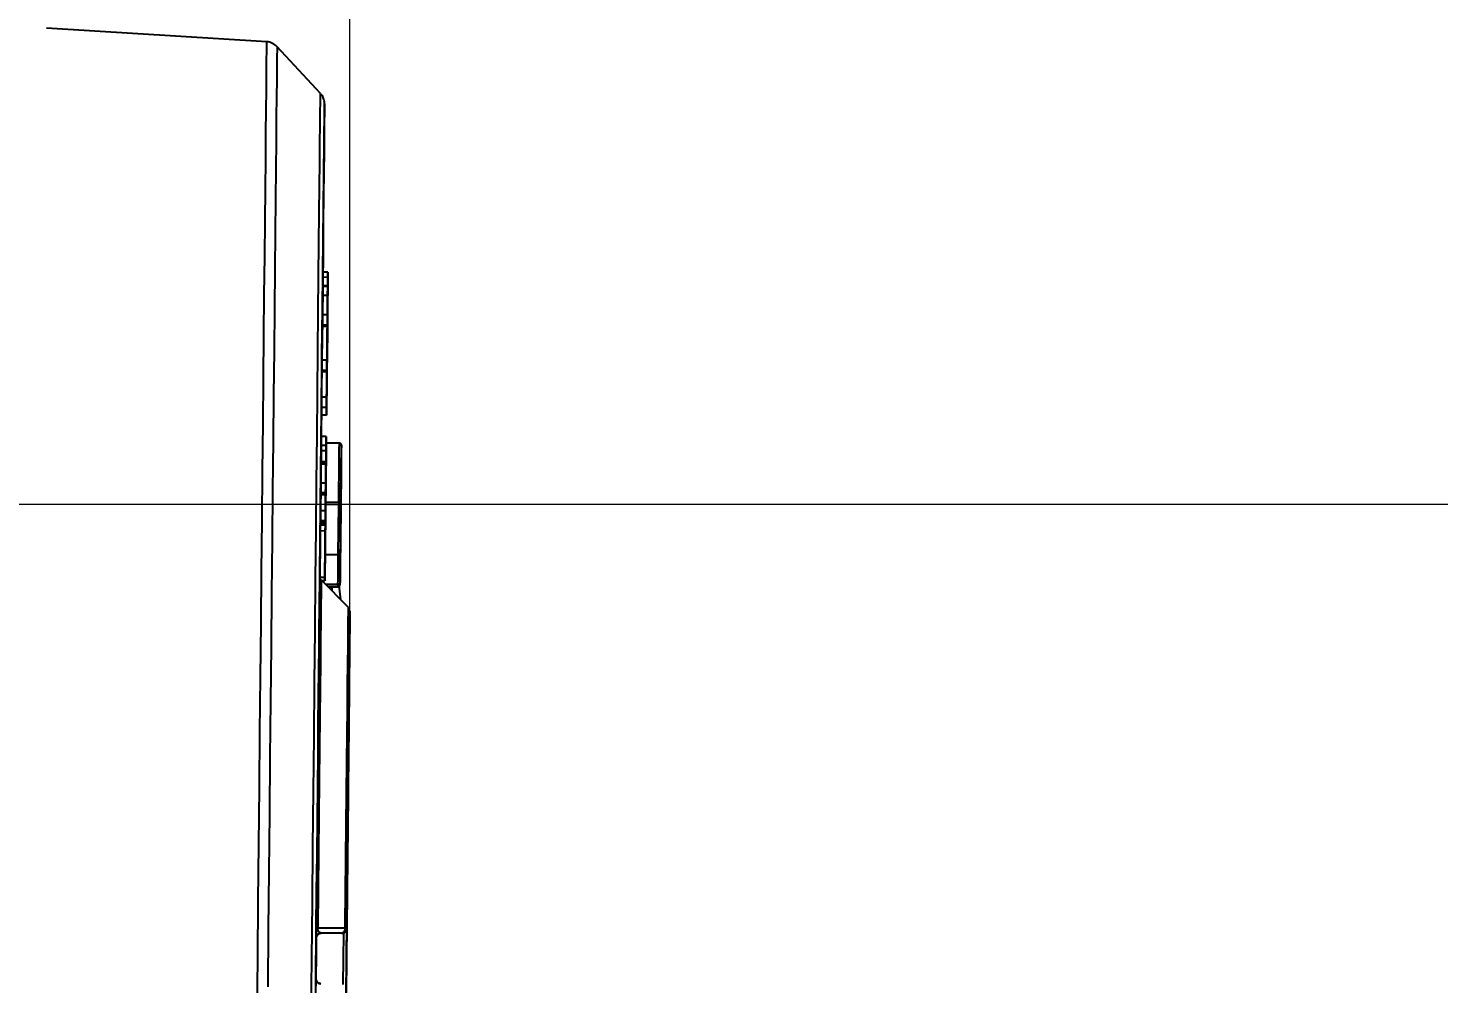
# Model space of a CAD drawing. Header units: millimetres. Extents: x 2344 to 4024, y 1094 to 2282.
# Drawn here: x 3219.2 to 3344.4, y 1387.8 to 1472.6 of the extents above; entities that cross this region are included whole.
import ezdxf

# ---------------------------------------------------------------- set-up
doc = ezdxf.new("R2010")
doc.units = ezdxf.units.MM
doc.layers.add('标注', color=3, linetype='Continuous', lineweight=13)
doc.styles.add('SLDTEXTSTYLE1', font='txt.shx', dxfattribs={"width": 0.7, "bigfont": 'gbcbig.shx'})
doc.dimstyles.new('SLDDIMSTYLE12$0', dxfattribs={"dimtxt": 12, "dimasz": 10, "dimexe": 0, "dimexo": 0.0625, "dimgap": 0.875, "dimtad": 1, "dimdec": 1, "dimlfac": 1.8, "dimrnd": 1e-09, "dimzin": 12, "dimdsep": 46, "dimtxsty": 'SLDTEXTSTYLE1', "dimcen": 0.09, "dimdle": 8.16, "dimclrd": 3, "dimclre": 3, "dimadec": 0, "dimazin": 3, "dimtfac": 1, "dimtdec": 1, "dimtofl": 0, "dimtmove": 0, "dimatfit": 3, "dimfxl": 0, "dimfrac": 2, "dimtolj": 1, "dimlwd": 5, "dimlwe": 5, "dimarcsym": 0})

# ---------------------------------------------------------------- blocks, each defined once
blk = doc.blocks.new('*D64')
at = {"layer": 'Defpoints', "color": 0, "transparency": 16777216}
for p in [(2933.73, 1598.29), (2933.73, 1430.36), (3247.75, 1420.49)]:
    blk.add_point(p, dxfattribs=at)
at = {"layer": '标注', "color": 3, "linetype": 'Continuous', "lineweight": 5, "transparency": 16777216}
for p, q in [((2933.73, 1430.42), (2933.73, 1598.29)), ((3237.75, 1598.29), (2943.73, 1598.29))]:
    blk.add_line(p, q, dxfattribs=at)
at = {"layer": '标注', "color": 3, "lineweight": 5, "transparency": 16777216}
blk.add_line((3247.75, 1420.55), (3247.75, 1598.29), dxfattribs=at)
at = {"layer": '标注', "color": 3, "transparency": 16777216}
for points in [[(2943.73, 1599.96), (2943.73, 1596.62), (2933.73, 1598.29)], [(3237.75, 1599.96), (3237.75, 1596.62), (3247.75, 1598.29)]]:
    blk.add_solid(points, dxfattribs=at)
at = {"layer": '标注', "color": 0, "transparency": 16777216, "insert": (3090.41, 1610.59), "char_height": 10, "attachment_point": 5, "style": 'SLDTEXTSTYLE1'}
blk.add_mtext('\\A1;{\\H2.28571x;315}', dxfattribs=at)
blk = doc.blocks.new('*D67')
at = {"layer": 'Defpoints', "color": 0, "transparency": 16777216}
for p in [(3247.76, 1549.69), (3247.76, 1420.74), (3436.11, 1393.04)]:
    blk.add_point(p, dxfattribs=at)
at = {"layer": '标注', "color": 3, "linetype": 'Continuous', "lineweight": 5, "transparency": 16777216}
for p, q in [((3247.76, 1420.8), (3247.76, 1549.69)), ((3426.11, 1549.69), (3257.76, 1549.69))]:
    blk.add_line(p, q, dxfattribs=at)
at = {"layer": '标注', "color": 3, "lineweight": 5, "transparency": 16777216}
blk.add_line((3436.11, 1393.1), (3436.11, 1549.69), dxfattribs=at)
at = {"layer": '标注', "color": 3, "transparency": 16777216}
for points in [[(3257.76, 1551.36), (3257.76, 1548.02), (3247.76, 1549.69)], [(3426.11, 1551.36), (3426.11, 1548.02), (3436.11, 1549.69)]]:
    blk.add_solid(points, dxfattribs=at)
at = {"layer": '标注', "color": 0, "transparency": 16777216, "insert": (3331.86, 1561.99), "char_height": 10, "attachment_point": 5, "style": 'SLDTEXTSTYLE1'}
blk.add_mtext('\\A1;{\\H2.28571x;195}', dxfattribs=at)
blk = doc.blocks.new('*D68')
at = {"layer": 'Defpoints', "color": 0, "transparency": 16777216}
for p in [(3197.74, 1532.02), (3467.94, 1532.02), (2933.73, 1430.36)]:
    blk.add_point(p, dxfattribs=at)
at = {"layer": '标注', "color": 3, "linetype": 'Continuous', "lineweight": 5, "transparency": 16777216}
for p, q in [((3197.8, 1532.02), (3467.94, 1532.02)), ((3467.94, 1440.36), (3467.94, 1522.02))]:
    blk.add_line(p, q, dxfattribs=at)
at = {"layer": '标注', "color": 3, "lineweight": 5, "transparency": 16777216}
blk.add_line((2933.8, 1430.36), (3467.94, 1430.36), dxfattribs=at)
at = {"layer": '标注', "color": 3, "transparency": 16777216}
for points in [[(3466.27, 1522.02), (3469.6, 1522.02), (3467.94, 1532.02)], [(3466.27, 1440.36), (3469.6, 1440.36), (3467.94, 1430.36)]]:
    blk.add_solid(points, dxfattribs=at)
at = {"layer": '标注', "color": 0, "transparency": 16777216, "insert": (3455.63, 1481.19), "char_height": 10, "attachment_point": 5, "rotation": 90, "style": 'SLDTEXTSTYLE1'}
blk.add_mtext('\\A1;{\\H2.28571x;115}', dxfattribs=at)

msp = doc.modelspace()

# ---------------------------------------------------------------- linework, layer by layer
at = {"color": 7, "linetype": 'Continuous', "lineweight": 25}
for p, q in [((3240.389, 1471.402), (3220.844, 1472.622)), ((3245.144, 1466.835), (3241.293, 1470.975)), ((3245.357, 1450.967), (3245.5, 1465.389)), ((3245.345, 1449.76), (3245.352, 1450.507)), ((3245.352, 1450.507), (3245.357, 1450.967)), ((3245.802, 1450.503), (3245.352, 1450.507)), ((3245.357, 1450.967), (3245.357, 1450.967)), ((3245.807, 1450.962), (3245.357, 1450.967)), ((3245.807, 1450.962), (3245.357, 1450.967)), ((3245.807, 1450.962), (3245.783, 1448.607)), ((3245.795, 1449.756), (3245.802, 1450.503)), ((3245.807, 1450.962), (3245.807, 1450.962)), ((3245.336, 1448.899), (3245.344, 1449.703)), ((3245.786, 1448.894), (3245.336, 1448.899)), ((3245.794, 1449.699), (3245.344, 1449.703)), ((3245.795, 1449.756), (3245.345, 1449.76)), ((3245.78, 1448.32), (3245.789, 1449.182)), ((3245.786, 1448.894), (3245.794, 1449.699)), ((3245.789, 1449.182), (3245.789, 1449.182)), ((3245.764, 1446.654), (3245.771, 1447.401)), ((3245.279, 1443.155), (3245.309, 1446.142)), ((3245.308, 1446.142), (3245.31, 1446.257)), ((3245.758, 1446.137), (3245.308, 1446.142)), ((3245.31, 1446.257), (3245.319, 1447.176)), ((3245.76, 1446.252), (3245.31, 1446.257)), ((3245.769, 1447.171), (3245.319, 1447.176)), ((3245.76, 1446.31), (3245.728, 1443.036)), ((3245.728, 1443.036), (3245.76, 1446.31)), ((3245.728, 1443.093), (3245.76, 1446.252)), ((3245.758, 1446.137), (3245.76, 1446.252)), ((3245.76, 1446.252), (3245.769, 1447.171)), ((3245.76, 1446.31), (3245.761, 1446.367)), ((3245.76, 1446.252), (3245.76, 1446.31)), ((3245.76, 1446.252), (3245.76, 1446.252)), ((3245.766, 1446.884), (3245.765, 1446.827)), ((3245.765, 1446.827), (3245.765, 1446.769)), ((3245.753, 1445.62), (3245.732, 1443.438)), ((3245.739, 1444.184), (3245.748, 1445.103)), ((3245.745, 1444.816), (3245.745, 1444.816)), ((3245.745, 1444.816), (3245.746, 1444.816)), ((3245.75, 1445.276), (3245.757, 1445.965)), ((3245.75, 1445.276), (3245.757, 1445.965)), ((3245.757, 1445.965), (3245.757, 1445.965)), ((3245.757, 1445.965), (3245.757, 1445.965)), ((3245.737, 1444.012), (3245.739, 1444.184)), ((3245.74, 1444.299), (3245.74, 1444.299)), ((3245.74, 1444.299), (3245.74, 1444.299)), ((3245.27, 1442.236), (3245.279, 1443.155)), ((3245.729, 1443.15), (3245.279, 1443.155)), ((3245.723, 1442.519), (3245.715, 1441.772)), ((3245.72, 1442.231), (3245.729, 1443.15)), ((3245.723, 1442.519), (3245.722, 1442.461)), ((3245.723, 1442.576), (3245.723, 1442.519)), ((3245.727, 1442.978), (3245.728, 1443.036)), ((3245.728, 1443.036), (3245.728, 1443.093)), ((3245.728, 1443.036), (3245.728, 1443.036)), ((3245.728, 1443.036), (3245.728, 1443.036)), ((3245.269, 1442.121), (3245.27, 1442.236)), ((3245.719, 1442.117), (3245.269, 1442.121)), ((3245.72, 1442.231), (3245.27, 1442.236)), ((3245.719, 1442.117), (3245.72, 1442.231)), ((3245.237, 1438.962), (3245.246, 1439.881)), ((3245.696, 1439.876), (3245.246, 1439.881)), ((3245.704, 1440.681), (3245.696, 1439.876)), ((3245.707, 1440.968), (3245.7, 1440.278)), ((3245.23, 1438.273), (3245.237, 1438.962)), ((3245.687, 1438.957), (3245.237, 1438.962)), ((3245.695, 1439.704), (3245.687, 1438.957)), ((3245.212, 1436.377), (3245.231, 1438.273)), ((3245.68, 1438.268), (3245.23, 1438.273)), ((3245.682, 1438.383), (3245.68, 1438.268)), ((3245.204, 1435.573), (3245.212, 1436.377)), ((3245.662, 1436.373), (3245.212, 1436.377)), ((3245.654, 1435.568), (3245.662, 1436.373)), ((3245.189, 1434.137), (3245.199, 1435.113)), ((3245.649, 1435.109), (3245.199, 1435.113)), ((3245.654, 1435.568), (3245.204, 1435.573)), ((3245.639, 1434.132), (3245.649, 1435.109)), ((3245.644, 1434.649), (3245.647, 1434.879)), ((3245.647, 1434.879), (3245.654, 1435.626)), ((3245.654, 1435.626), (3245.65, 1435.224)), ((3246.826, 1435.795), (3245.656, 1435.807)), ((3246.826, 1435.765), (3245.656, 1435.776)), ((3246.961, 1431.174), (3247.005, 1435.614)), ((3245.17, 1432.241), (3245.187, 1433.907)), ((3245.637, 1433.903), (3245.187, 1433.907)), ((3245.188, 1433.965), (3245.189, 1434.137)), ((3245.637, 1433.96), (3245.188, 1433.965)), ((3245.639, 1434.132), (3245.189, 1434.137)), ((3245.637, 1433.903), (3245.595, 1429.652)), ((3245.605, 1430.686), (3245.644, 1434.649)), ((3245.618, 1431.95), (3245.637, 1433.903)), ((3245.644, 1434.649), (3245.627, 1432.869)), ((3245.63, 1433.213), (3245.641, 1434.305)), ((3245.637, 1433.903), (3245.64, 1434.169)), ((3245.637, 1433.96), (3245.639, 1434.132)), ((3245.641, 1434.305), (3245.641, 1434.305)), ((3245.622, 1432.352), (3245.609, 1431.088)), ((3245.625, 1432.639), (3245.619, 1432.122)), ((3245.622, 1432.352), (3245.622, 1432.352)), ((3245.627, 1432.869), (3245.627, 1432.869)), ((3245.627, 1432.869), (3245.627, 1432.869)), ((3245.629, 1433.098), (3245.63, 1433.213)), ((3245.629, 1433.098), (3245.629, 1433.098)), ((3245.63, 1433.213), (3245.63, 1433.213)), ((3246.974, 1432.504), (3246.958, 1430.913)), ((3246.967, 1431.797), (3246.973, 1432.429)), ((3246.975, 1432.606), (3246.968, 1431.973)), ((3246.968, 1431.973), (3246.974, 1432.541)), ((3246.973, 1432.429), (3246.975, 1432.606)), ((3246.983, 1433.453), (3246.974, 1432.504)), ((3246.974, 1432.541), (3246.981, 1433.276)), ((3246.981, 1433.276), (3246.983, 1433.453)), ((3245.146, 1429.771), (3245.16, 1431.207)), ((3245.16, 1431.207), (3245.162, 1431.38)), ((3245.61, 1431.203), (3245.16, 1431.207)), ((3245.162, 1431.38), (3245.17, 1432.241)), ((3245.612, 1431.375), (3245.162, 1431.38)), ((3245.62, 1432.237), (3245.17, 1432.241)), ((3245.594, 1429.537), (3245.612, 1431.433)), ((3245.609, 1431.088), (3245.609, 1431.088)), ((3245.609, 1431.088), (3245.609, 1431.088)), ((3245.61, 1431.203), (3245.616, 1431.835)), ((3245.61, 1431.203), (3245.612, 1431.375)), ((3245.612, 1431.375), (3245.62, 1432.237)), ((3245.612, 1431.433), (3245.612, 1431.433)), ((3245.618, 1431.95), (3245.618, 1431.95)), ((3245.619, 1432.122), (3245.619, 1432.122)), ((3246.965, 1431.657), (3246.951, 1430.243)), ((3246.953, 1430.457), (3246.967, 1431.871)), ((3246.958, 1430.913), (3246.967, 1431.815)), ((3246.969, 1431.992), (3246.962, 1431.303)), ((3246.962, 1431.303), (3246.967, 1431.797)), ((3246.967, 1431.871), (3246.965, 1431.657)), ((3246.967, 1431.815), (3246.969, 1431.992)), ((3245.137, 1428.91), (3245.146, 1429.771)), ((3245.596, 1429.767), (3245.146, 1429.771)), ((3245.587, 1428.905), (3245.596, 1429.767)), ((3245.588, 1428.963), (3245.602, 1430.399)), ((3245.604, 1430.571), (3245.589, 1429.02)), ((3245.607, 1430.916), (3245.601, 1430.284)), ((3245.601, 1430.284), (3245.601, 1430.284)), ((3246.772, 1430.334), (3245.602, 1430.345)), ((3245.604, 1430.573), (3246.774, 1430.562)), ((3245.604, 1430.567), (3245.604, 1430.571)), ((3245.604, 1430.571), (3245.604, 1430.571)), ((3246.728, 1425.894), (3246.772, 1430.334)), ((3246.953, 1430.459), (3246.909, 1426.02)), ((3246.932, 1428.298), (3246.948, 1429.889)), ((3246.946, 1429.694), (3246.955, 1430.652)), ((3246.948, 1429.889), (3246.946, 1429.703)), ((3246.948, 1429.871), (3246.946, 1429.694)), ((3246.951, 1430.243), (3246.948, 1429.871)), ((3246.957, 1430.829), (3246.953, 1430.457)), ((3246.988, 1430.509), (3246.954, 1430.51)), ((3246.955, 1430.652), (3246.957, 1430.829)), ((3245.128, 1427.991), (3245.133, 1428.508)), ((3245.583, 1428.503), (3245.133, 1428.508)), ((3245.134, 1428.623), (3245.136, 1428.738)), ((3245.584, 1428.618), (3245.134, 1428.623)), ((3245.136, 1428.738), (3245.137, 1428.91)), ((3245.586, 1428.733), (3245.136, 1428.738)), ((3245.587, 1428.905), (3245.137, 1428.91)), ((3245.578, 1427.986), (3245.583, 1428.503)), ((3245.587, 1428.848), (3245.581, 1428.274)), ((3245.582, 1428.331), (3245.584, 1428.561)), ((3245.583, 1428.503), (3245.583, 1428.503)), ((3245.591, 1429.25), (3245.584, 1428.618)), ((3245.584, 1428.618), (3245.588, 1429.02)), ((3245.584, 1428.561), (3245.588, 1428.963)), ((3245.586, 1428.733), (3245.587, 1428.905)), ((3245.588, 1429.02), (3245.588, 1429.02)), ((3245.589, 1429.02), (3245.589, 1429.02)), ((3245.589, 1429.02), (3245.589, 1429.02)), ((3245.595, 1429.652), (3245.591, 1429.25)), ((3245.594, 1429.537), (3245.594, 1429.537)), ((3246.938, 1428.885), (3246.922, 1427.294)), ((3246.925, 1427.582), (3246.937, 1428.838)), ((3246.936, 1428.689), (3246.926, 1427.74)), ((3246.927, 1427.777), (3246.934, 1428.512)), ((3246.928, 1427.936), (3246.94, 1429.071)), ((3246.942, 1429.312), (3246.929, 1427.954)), ((3246.937, 1428.857), (3246.929, 1428.01)), ((3246.934, 1428.55), (3246.943, 1429.461)), ((3246.934, 1428.512), (3246.936, 1428.689)), ((3246.935, 1428.568), (3246.934, 1428.55)), ((3246.946, 1429.703), (3246.935, 1428.568)), ((3246.937, 1428.838), (3246.937, 1428.857)), ((3246.94, 1429.071), (3246.938, 1428.885)), ((3246.943, 1429.461), (3246.942, 1429.312)), ((3245.578, 1427.986), (3245.128, 1427.991)), ((3245.562, 1426.378), (3245.581, 1428.274)), ((3245.574, 1427.527), (3245.579, 1428.101)), ((3245.582, 1428.388), (3245.576, 1427.757)), ((3245.581, 1428.274), (3245.582, 1428.331)), ((3245.581, 1428.274), (3245.581, 1428.274)), ((3245.581, 1428.274), (3245.581, 1428.274)), ((3246.926, 1427.74), (3246.911, 1426.149)), ((3246.922, 1427.312), (3246.912, 1426.289)), ((3246.914, 1426.466), (3246.924, 1427.535)), ((3246.919, 1427.033), (3246.926, 1427.666)), ((3246.927, 1427.842), (3246.921, 1427.21)), ((3246.921, 1427.21), (3246.927, 1427.777)), ((3246.922, 1427.294), (3246.925, 1427.582)), ((3246.924, 1427.535), (3246.922, 1427.312)), ((3246.926, 1427.666), (3246.927, 1427.842)), ((3246.929, 1427.954), (3246.928, 1427.936)), ((3246.929, 1428.01), (3246.932, 1428.298)), ((3245.563, 1426.436), (3245.562, 1426.378)), ((3245.563, 1426.493), (3245.563, 1426.436)), ((3246.914, 1426.521), (3246.908, 1425.87)), ((3246.908, 1425.87), (3246.91, 1426.131)), ((3246.91, 1426.047), (3246.916, 1426.735)), ((3246.912, 1426.289), (3246.91, 1426.131)), ((3246.911, 1426.149), (3246.92, 1427.052)), ((3246.912, 1426.289), (3246.912, 1426.289)), ((3246.946, 1426.268), (3246.912, 1426.268)), ((3246.921, 1427.228), (3246.914, 1426.54)), ((3246.914, 1426.54), (3246.919, 1427.033)), ((3246.916, 1426.735), (3246.914, 1426.521)), ((3246.92, 1427.052), (3246.921, 1427.228)), ((3245.546, 1424.77), (3245.539, 1424.08)), ((3245.557, 1425.861), (3245.558, 1425.919)), ((3245.557, 1425.804), (3245.557, 1425.861)), ((3245.558, 1425.906), (3246.728, 1425.894)), ((3246.898, 1424.93), (3246.903, 1425.396)), ((3246.902, 1425.321), (3246.898, 1424.93)), ((3246.902, 1425.321), (3246.908, 1425.87)), ((3246.904, 1425.526), (3246.903, 1425.396)), ((3245.537, 1423.851), (3245.087, 1423.855)), ((3247.629, 1421.203), (3245.217, 1423.664)), ((3245.534, 1423.564), (3245.313, 1423.566)), ((3245.543, 1424.483), (3245.534, 1423.564)), ((3245.544, 1424.597), (3245.537, 1423.851)), ((3245.539, 1424.08), (3245.539, 1424.08)), ((3245.599, 1423.273), (3246.702, 1423.262)), ((3246.7, 1423.034), (3245.825, 1423.043)), ((3245.828, 1423.04), (3246.7, 1423.031)), ((3246.157, 1423.037), (3246.154, 1422.708)), ((3246.16, 1423.037), (3246.156, 1422.705)), ((3246.7, 1423.034), (3246.7, 1423.034)), ((3247.709, 1415.981), (3247.729, 1417.996)), ((3247.702, 1415.297), (3247.682, 1413.281)), ((3247.702, 1415.297), (3247.702, 1415.317)), ((3247.702, 1415.307), (3247.702, 1415.297)), ((3247.023, 1392.276), (3245.223, 1392.294)), ((3245.223, 1392.294), (3245.223, 1392.294)), ((3247.346, 1392.751), (3247.35, 1393.185)), ((3247.477, 1392.721), (3247.477, 1392.721)), ((3244.768, 1391.848), (3244.768, 1391.848)), ((3244.732, 1388.248), (3244.733, 1388.248))]:
    msp.add_line(p, q, dxfattribs=at)
at = {"color": 7, "linetype": 'Continuous', "lineweight": 25, "flags": 128}
for points in [[(3239.529, 1385.039), (3239.58, 1390.1), (3239.63, 1395.16), (3239.68, 1400.201), (3239.73, 1405.203), (3239.779, 1410.146), (3239.827, 1415.011), (3239.875, 1419.78), (3239.921, 1424.434), (3239.966, 1428.954), (3240.009, 1433.324), (3240.051, 1437.527), (3240.091, 1441.545), (3240.129, 1445.364), (3240.165, 1448.968), (3240.199, 1452.345), (3240.23, 1455.479), (3240.258, 1458.361), (3240.284, 1460.977), (3240.308, 1463.319), (3240.328, 1465.377), (3240.346, 1467.143), (3240.361, 1468.61), (3240.372, 1469.773), (3240.381, 1470.626), (3240.386, 1471.168), (3240.389, 1471.395), (3240.389, 1471.402)], [(3241.293, 1470.975), (3241.293, 1470.964), (3241.29, 1470.719), (3241.285, 1470.149), (3241.276, 1469.257), (3241.264, 1468.046), (3241.248, 1466.522), (3241.23, 1464.69), (3241.209, 1462.557), (3241.185, 1460.133), (3241.158, 1457.426), (3241.128, 1454.449), (3241.096, 1451.213), (3241.061, 1447.73), (3241.024, 1444.016), (3240.985, 1440.084), (3240.944, 1435.951), (3240.901, 1431.634), (3240.857, 1427.149), (3240.81, 1422.516), (3240.763, 1417.751), (3240.715, 1412.875), (3240.665, 1407.908), (3240.615, 1402.869), (3240.565, 1397.778), (3240.514, 1392.657), (3240.463, 1387.525)], [(3244.33, 1385.073), (3244.379, 1390.052), (3244.429, 1395.031), (3244.478, 1399.989), (3244.527, 1404.906), (3244.575, 1409.76), (3244.623, 1414.531), (3244.669, 1419.198), (3244.714, 1423.744), (3244.758, 1428.147), (3244.8, 1432.39), (3244.841, 1436.455), (3244.879, 1440.324), (3244.916, 1443.982), (3244.95, 1447.413), (3244.982, 1450.602), (3245.011, 1453.536), (3245.037, 1456.203), (3245.061, 1458.592), (3245.082, 1460.692), (3245.1, 1462.495), (3245.115, 1463.993), (3245.127, 1465.18), (3245.136, 1466.05), (3245.141, 1466.6), (3245.144, 1466.829), (3245.144, 1466.835)], [(3245.505, 1465.903), (3245.505, 1465.896), (3245.503, 1465.67), (3245.497, 1465.127), (3245.489, 1464.267), (3245.477, 1463.094), (3245.462, 1461.615), (3245.444, 1459.834), (3245.424, 1457.759), (3245.4, 1455.399), (3245.374, 1452.764), (3245.345, 1449.865), (3245.314, 1446.715), (3245.28, 1443.325), (3245.244, 1439.712), (3245.206, 1435.889), (3245.166, 1431.874), (3245.124, 1427.682), (3245.081, 1423.332), (3245.036, 1418.842), (3244.991, 1414.231), (3244.944, 1409.518), (3244.896, 1404.722), (3244.848, 1399.866), (3244.799, 1394.967), (3244.75, 1390.048), (3244.701, 1385.129)], [(3245.5, 1465.389), (3245.504, 1465.802), (3245.505, 1465.903)], [(3246.774, 1430.562), (3246.782, 1431.316), (3246.789, 1432.043), (3246.796, 1432.743), (3246.803, 1433.413), (3246.809, 1434.051), (3246.815, 1434.657), (3246.821, 1435.228), (3246.826, 1435.765)], [(3246.826, 1435.795), (3246.826, 1435.795), (3246.826, 1435.79), (3246.826, 1435.78), (3246.826, 1435.765)], [(3247.005, 1435.614), (3246.999, 1435.082), (3246.994, 1434.516), (3246.988, 1433.916), (3246.981, 1433.284), (3246.975, 1432.62), (3246.968, 1431.927), (3246.961, 1431.206), (3246.953, 1430.459)], [(3246.952, 1430.331), (3246.952, 1430.354), (3246.953, 1430.426), (3246.954, 1430.546), (3246.956, 1430.713), (3246.958, 1430.924), (3246.961, 1431.174)], [(3246.774, 1430.562), (3246.774, 1430.535), (3246.774, 1430.505), (3246.773, 1430.475), (3246.773, 1430.444), (3246.773, 1430.413), (3246.773, 1430.384), (3246.772, 1430.357), (3246.772, 1430.334)], [(3246.774, 1430.562), (3246.809, 1430.559), (3246.843, 1430.553), (3246.874, 1430.544), (3246.901, 1430.531), (3246.924, 1430.515), (3246.94, 1430.498), (3246.95, 1430.479), (3246.953, 1430.459)], [(3246.881, 1423.212), (3246.882, 1423.316), (3246.886, 1423.705), (3246.893, 1424.364), (3246.902, 1425.265), (3246.913, 1426.372), (3246.925, 1427.639), (3246.939, 1429.012), (3246.953, 1430.436)], [(3246.953, 1430.436), (3246.952, 1430.359), (3246.952, 1430.331), (3246.952, 1430.331)], [(3246.909, 1426.02), (3246.906, 1425.734), (3246.903, 1425.418), (3246.9, 1425.076), (3246.896, 1424.716), (3246.893, 1424.343), (3246.889, 1423.964), (3246.885, 1423.585), (3246.881, 1423.212)], [(3246.702, 1423.262), (3246.705, 1423.611), (3246.709, 1423.967), (3246.712, 1424.322), (3246.716, 1424.672), (3246.719, 1425.01), (3246.722, 1425.33), (3246.725, 1425.626), (3246.728, 1425.894)], [(3244.778, 1392.8), (3244.81, 1396.049), (3244.842, 1399.243), (3244.873, 1402.351), (3244.902, 1405.344), (3244.931, 1408.194), (3244.957, 1410.875), (3244.982, 1413.362), (3245.005, 1415.632), (3245.025, 1417.663), (3245.043, 1419.437), (3245.058, 1420.936), (3245.07, 1422.148), (3245.079, 1423.06), (3245.085, 1423.664), (3245.088, 1423.955), (3245.088, 1423.982)], [(3245.217, 1423.664), (3245.216, 1423.59), (3245.212, 1423.192), (3245.205, 1422.451), (3245.194, 1421.376), (3245.18, 1419.976), (3245.163, 1418.268), (3245.143, 1416.268), (3245.12, 1413.997), (3245.095, 1411.479), (3245.068, 1408.739), (3245.039, 1405.806), (3245.008, 1402.71), (3244.976, 1399.484), (3244.943, 1396.16), (3244.909, 1392.773)], [(3246.702, 1423.262), (3246.701, 1423.222), (3246.701, 1423.182), (3246.701, 1423.143), (3246.7, 1423.107), (3246.7, 1423.078), (3246.7, 1423.055), (3246.7, 1423.04), (3246.7, 1423.034)], [(3246.962, 1421.883), (3246.847, 1422.913), (3246.823, 1423.082)], [(3247.35, 1393.185), (3247.377, 1395.869), (3247.407, 1398.927), (3247.436, 1401.895), (3247.465, 1404.742), (3247.492, 1407.439), (3247.517, 1409.958), (3247.54, 1412.274), (3247.561, 1414.363), (3247.579, 1416.204), (3247.595, 1417.778), (3247.607, 1419.07), (3247.617, 1420.065), (3247.624, 1420.753), (3247.628, 1421.129), (3247.629, 1421.203)], [(3247.729, 1417.996), (3247.741, 1419.225), (3247.75, 1420.121), (3247.755, 1420.676), (3247.757, 1420.882), (3247.756, 1420.738), (3247.751, 1420.245), (3247.743, 1419.409), (3247.731, 1418.239), (3247.716, 1416.749), (3247.698, 1414.955), (3247.678, 1412.878), (3247.654, 1410.541), (3247.629, 1407.971), (3247.601, 1405.198), (3247.572, 1402.252), (3247.541, 1399.167), (3247.509, 1395.978), (3247.477, 1392.721)], [(3247.477, 1392.721), (3247.507, 1395.708), (3247.536, 1398.631), (3247.564, 1401.458), (3247.591, 1404.156), (3247.616, 1406.697), (3247.64, 1409.051), (3247.661, 1411.192), (3247.68, 1413.096), (3247.696, 1414.742), (3247.71, 1416.111), (3247.721, 1417.188), (3247.728, 1417.962), (3247.733, 1418.422), (3247.734, 1418.566)], [(3247.734, 1418.566), (3247.734, 1418.565), (3247.733, 1418.389), (3247.729, 1417.982)], [(3247.729, 1417.982), (3247.728, 1417.895), (3247.72, 1417.089), (3247.709, 1415.981)], [(3247.2, 1364.747), (3247.22, 1366.775), (3247.243, 1369.067), (3247.268, 1371.597), (3247.295, 1374.337), (3247.324, 1377.255), (3247.355, 1380.317), (3247.386, 1383.49), (3247.419, 1386.737), (3247.451, 1390.022), (3247.484, 1393.306), (3247.516, 1396.553), (3247.548, 1399.726), (3247.578, 1402.789), (3247.607, 1405.706), (3247.634, 1408.446), (3247.659, 1410.976), (3247.682, 1413.268), (3247.702, 1415.297)], [(3247.682, 1413.281), (3247.664, 1411.403), (3247.643, 1409.286), (3247.619, 1406.953), (3247.594, 1404.431), (3247.568, 1401.747), (3247.54, 1398.933), (3247.511, 1396.018), (3247.481, 1393.037), (3247.451, 1390.022), (3247.421, 1387.006), (3247.392, 1384.025), (3247.363, 1381.111), (3247.335, 1378.296), (3247.308, 1375.612), (3247.283, 1373.09), (3247.26, 1370.757), (3247.239, 1368.64), (3247.22, 1366.762)], [(3244.733, 1388.248), (3244.734, 1388.378), (3244.739, 1388.934), (3244.745, 1389.491), (3244.75, 1390.048), (3244.756, 1390.605), (3244.762, 1391.162), (3244.767, 1391.719), (3244.773, 1392.274)], [(3244.909, 1392.773), (3246.274, 1392.76), (3247.346, 1392.751)], [(3247.169, 1387.739), (3247.191, 1390.024), (3247.214, 1392.254)], [(3244.768, 1391.854), (3244.758, 1390.786), (3244.729, 1387.864)], [(3244.73, 1387.866), (3244.759, 1390.786), (3244.769, 1391.855)], [(3244.733, 1388.242), (3244.736, 1388.517), (3244.767, 1391.58), (3244.769, 1391.856)]]:
    msp.add_lwpolyline(points, dxfattribs=at)
at = {"color": 7, "linetype": 'Continuous', "lineweight": 25}
for centre, radius, start, end in [((3246.825, 1435.615), 0.18, 359.43161, 89.4307), ((3246.839, 1435.598), 0.167, 5.2873, 94.28046), ((3246.796, 1430.492), 0.161, 261.38151, 348.00808), ((3246.752, 1426.053), 0.161, 261.38151, 348.00808), ((3246.701, 1423.214), 0.18, 269.41824, 359.4182), ((3246.742, 1423.058), 0.208, 47.891, 100.99118), ((3245.218, 1391.844), 0.45, 89.4307, 179.4307), ((3244.895, 1393.037), 0.265, 243.65387, 273.05751), ((3246.941, 1392.679), 0.411, 281.46531, 10.07652), ((3247.027, 1392.726), 0.45, 269.4307, 359.4307), ((3247.359, 1392.502), 0.249, 61.80955, 93.20159), ((3245.182, 1388.244), 0.45, 179.4307, 269.4307)]:
    msp.add_arc(centre, radius, start, end, dxfattribs=at)
for points, knots in [([(3241.321, 1470.932), (3241.308, 1470.95), (3241.202, 1471.105), (3240.891, 1471.282), (3240.562, 1471.42), (3240.392, 1471.398), (3240.381, 1471.397)], [0, 0, 0, 0, 0.0616661, 0.5213521, 0.9696923, 1, 1, 1, 1]), ([(3245.5, 1465.389), (3245.501, 1465.476), (3245.503, 1465.728), (3245.505, 1465.867), (3245.505, 1465.901), (3245.505, 1465.905), (3245.505, 1465.912), (3245.505, 1465.919), (3245.505, 1465.938), (3245.504, 1465.971), (3245.5, 1466.056), (3245.48, 1466.201), (3245.408, 1466.436), (3245.323, 1466.637), (3245.222, 1466.734), (3245.208, 1466.747)], [0, 0, 0, 0, 0.2524634, 0.7324794, 0.8526944, 0.8850351, 0.898517, 0.9057667, 0.9087703, 0.9112952, 0.9176626, 0.9346612, 0.9568884, 0.9938841, 1, 1, 1, 1]), ([(3245.758, 1446.08), (3245.762, 1446.486), (3245.77, 1447.298), (3245.78, 1448.325), (3245.793, 1449.644), (3245.802, 1450.521), (3245.807, 1450.962)], [0, 0, 0, 0, 0.2809181, 0.5618322, 0.7793916, 1, 1, 1, 1]), ([(3245.802, 1450.503), (3245.797, 1450.001), (3245.789, 1449.174), (3245.777, 1448.024), (3245.768, 1447.052), (3245.761, 1446.404), (3245.758, 1446.08)], [0, 0, 0, 0, 0.3399686, 0.5599789, 0.7799898, 1, 1, 1, 1]), ([(3245.319, 1447.176), (3245.322, 1447.452), (3245.326, 1447.883), (3245.332, 1448.469), (3245.335, 1448.756), (3245.336, 1448.899)], [0, 0, 0, 0, 0.4748457, 0.7388223, 1, 1, 1, 1]), ([(3245.789, 1449.182), (3245.774, 1447.645), (3245.754, 1445.705), (3245.731, 1443.368), (3245.719, 1442.163), (3245.711, 1441.366), (3245.707, 1440.968)], [0, 0, 0, 0, 0.5600481, 0.7067506, 0.8534517, 1, 1, 1, 1]), ([(3245.783, 1448.607), (3245.782, 1448.462), (3245.779, 1448.171), (3245.773, 1447.589), (3245.765, 1446.758), (3245.758, 1446.09), (3245.753, 1445.62)], [0, 0, 0, 0, 0.1857397, 0.3726053, 0.5594855, 1, 1, 1, 1]), ([(3245.765, 1446.769), (3245.77, 1447.328), (3245.778, 1448.107), (3245.788, 1449.105), (3245.792, 1449.539), (3245.795, 1449.756)], [0, 0, 0, 0, 0.5601054, 0.7801414, 1, 1, 1, 1]), ([(3245.794, 1449.699), (3245.789, 1449.16), (3245.779, 1448.199), (3245.77, 1447.246), (3245.765, 1446.827)], [0, 0, 0, 0, 0.5599448, 1, 1, 1, 1]), ([(3245.765, 1446.827), (3245.769, 1447.218), (3245.775, 1447.763), (3245.782, 1448.465), (3245.784, 1448.752), (3245.786, 1448.894)], [0, 0, 0, 0, 0.5612182, 0.78177841, 1, 1, 1, 1]), ([(3245.746, 1444.816), (3245.752, 1445.473), (3245.761, 1446.388), (3245.773, 1447.561), (3245.778, 1448.067), (3245.78, 1448.32)], [0, 0, 0, 0, 0.5602107, 0.7802949, 1, 1, 1, 1]), ([(3245.771, 1447.401), (3245.766, 1446.918), (3245.758, 1446.056), (3245.749, 1445.195), (3245.745, 1444.816)], [0, 0, 0, 0, 0.5599974, 1, 1, 1, 1]), ([(3245.745, 1444.816), (3245.749, 1445.163), (3245.755, 1445.782), (3245.761, 1446.388), (3245.764, 1446.654)], [0, 0, 0, 0, 0.5607897, 1, 1, 1, 1]), ([(3245.761, 1446.359), (3245.761, 1446.366), (3245.761, 1446.382), (3245.759, 1446.225), (3245.758, 1446.137)], [0, 0, 0, 0, 0.4379766, 1, 1, 1, 1]), ([(3245.769, 1447.171), (3245.768, 1447.101), (3245.767, 1446.959), (3245.766, 1446.897), (3245.766, 1446.889), (3245.766, 1446.884)], [0, 0, 0, 0, 0.2754663, 0.5570589, 1, 1, 1, 1]), ([(3245.757, 1445.965), (3245.754, 1445.69), (3245.749, 1445.141), (3245.739, 1444.166), (3245.732, 1443.464), (3245.728, 1443.036)], [0, 0, 0, 0, 0.2796657, 0.5597908, 1, 1, 1, 1]), ([(3245.757, 1445.965), (3245.751, 1445.418), (3245.742, 1444.443), (3245.732, 1443.465), (3245.728, 1443.036)], [0, 0, 0, 0, 0.5599992, 1, 1, 1, 1]), ([(3245.728, 1443.036), (3245.732, 1443.457), (3245.738, 1444.043), (3245.745, 1444.795), (3245.748, 1445.116), (3245.75, 1445.276)], [0, 0, 0, 0, 0.5605179, 0.7807563, 1, 1, 1, 1]), ([(3245.728, 1443.036), (3245.732, 1443.457), (3245.738, 1444.043), (3245.745, 1444.795), (3245.748, 1445.116), (3245.75, 1445.276)], [0, 0, 0, 0, 0.5605179, 0.7807563, 1, 1, 1, 1]), ([(3245.748, 1445.103), (3245.748, 1445.029), (3245.746, 1444.881), (3245.745, 1444.814), (3245.745, 1444.818), (3245.746, 1444.82)], [0, 0, 0, 0, 0.3504076, 0.7050985, 1, 1, 1, 1]), ([(3245.7, 1440.278), (3245.708, 1441.03), (3245.721, 1442.374), (3245.735, 1443.711), (3245.74, 1444.299)], [0, 0, 0, 0, 0.559723, 1, 1, 1, 1]), ([(3245.715, 1441.772), (3245.72, 1442.245), (3245.728, 1443.091), (3245.737, 1443.93), (3245.74, 1444.299)], [0, 0, 0, 0, 0.5597741, 1, 1, 1, 1]), ([(3245.74, 1444.299), (3245.737, 1443.965), (3245.731, 1443.369), (3245.725, 1442.778), (3245.723, 1442.519)], [0, 0, 0, 0, 0.56022, 1, 1, 1, 1]), ([(3245.74, 1444.299), (3245.74, 1444.297), (3245.74, 1444.293), (3245.738, 1444.098), (3245.737, 1444.012)], [0, 0, 0, 0, 0.5612569, 1, 1, 1, 1]), ([(3245.68, 1438.268), (3245.69, 1439.181), (3245.706, 1440.812), (3245.719, 1442.117), (3245.724, 1442.691)], [0, 0, 0, 0, 0.5599814, 1, 1, 1, 1]), ([(3245.732, 1443.438), (3245.728, 1443.042), (3245.72, 1442.252), (3245.703, 1440.568), (3245.69, 1439.212), (3245.682, 1438.383)], [0, 0, 0, 0, 0.27997001, 0.56011552, 1, 1, 1, 1]), ([(3245.687, 1438.957), (3245.694, 1439.634), (3245.706, 1440.843), (3245.718, 1442.046), (3245.723, 1442.576)], [0, 0, 0, 0, 0.5598354, 1, 1, 1, 1]), ([(3245.724, 1442.691), (3245.721, 1442.352), (3245.715, 1441.794), (3245.708, 1441.017), (3245.701, 1440.359), (3245.697, 1439.923), (3245.695, 1439.704)], [0, 0, 0, 0, 0.3400129, 0.5600221, 0.7800284, 1, 1, 1, 1]), ([(3245.696, 1439.876), (3245.701, 1440.372), (3245.71, 1441.257), (3245.719, 1442.133), (3245.723, 1442.519)], [0, 0, 0, 0, 0.559714, 1, 1, 1, 1]), ([(3245.723, 1442.519), (3245.719, 1442.172), (3245.713, 1441.554), (3245.707, 1440.947), (3245.704, 1440.681)], [0, 0, 0, 0, 0.5605128, 1, 1, 1, 1]), ([(3245.722, 1442.461), (3245.722, 1442.445), (3245.722, 1442.415), (3245.719, 1442.208), (3245.719, 1442.117)], [0, 0, 0, 0, 0.5611214, 1, 1, 1, 1]), ([(3245.729, 1443.15), (3245.728, 1443.119), (3245.728, 1443.056), (3245.727, 1442.998), (3245.727, 1442.967), (3245.727, 1442.973), (3245.727, 1442.976)], [0, 0, 0, 0, 0.1733404, 0.3486749, 0.6988999, 1, 1, 1, 1]), ([(3245.246, 1439.881), (3245.251, 1440.376), (3245.259, 1441.126), (3245.266, 1441.869), (3245.269, 1442.121)], [0, 0, 0, 0, 0.6606231, 1, 1, 1, 1]), ([(3245.662, 1436.373), (3245.657, 1435.888), (3245.647, 1434.919), (3245.63, 1433.197), (3245.618, 1431.959), (3245.61, 1431.203)], [0, 0, 0, 0, 0.2798691, 0.5599181, 1, 1, 1, 1]), ([(3245.199, 1435.113), (3245.199, 1435.119), (3245.2, 1435.205), (3245.201, 1435.329), (3245.203, 1435.471), (3245.203, 1435.533), (3245.204, 1435.568), (3245.204, 1435.576), (3245.204, 1435.574), (3245.204, 1435.573)], [0, 0, 0, 0, 0.0320713, 0.5150925, 0.7573462, 0.8777498, 0.9407423, 0.968533, 1, 1, 1, 1]), ([(3245.579, 1428.101), (3245.585, 1428.645), (3245.597, 1429.847), (3245.615, 1431.697), (3245.631, 1433.335), (3245.643, 1434.476), (3245.648, 1435.046), (3245.651, 1435.325), (3245.653, 1435.467), (3245.653, 1435.529), (3245.653, 1435.564), (3245.654, 1435.571), (3245.654, 1435.569), (3245.654, 1435.568)], [0, 0, 0, 0, 0.2157001, 0.4771137, 0.7385285, 0.8692328, 0.9345839, 0.9672282, 0.9836006, 0.9917379, 0.9959952, 0.9978733, 1, 1, 1, 1]), ([(3245.649, 1435.109), (3245.649, 1435.078), (3245.648, 1435.016), (3245.647, 1434.922), (3245.646, 1434.824), (3245.645, 1434.702), (3245.644, 1434.573), (3245.643, 1434.465), (3245.641, 1434.277), (3245.64, 1434.219), (3245.64, 1434.173), (3245.639, 1434.143), (3245.639, 1434.112), (3245.639, 1434.082), (3245.638, 1434.048), (3245.638, 1434.008), (3245.637, 1433.955), (3245.637, 1433.923), (3245.637, 1433.903)], [0, 0, 0, 0, 0.023224, 0.0467952, 0.0935072, 0.1871233, 0.3745427, 0.7493921, 0.811774, 0.8352857, 0.8473822, 0.8533041, 0.8589119, 0.8714728, 0.8843253, 0.9034899, 0.9380934, 1, 1, 1, 1]), ([(3245.65, 1435.224), (3245.65, 1435.205), (3245.65, 1435.171), (3245.646, 1434.769), (3245.644, 1434.592)], [0, 0, 0, 0, 0.5605813, 1, 1, 1, 1]), ([(3245.644, 1434.592), (3245.641, 1434.329), (3245.637, 1433.858), (3245.631, 1433.331), (3245.629, 1433.098)], [0, 0, 0, 0, 0.5599205, 1, 1, 1, 1]), ([(3245.64, 1434.177), (3245.64, 1434.183), (3245.64, 1434.204), (3245.639, 1434.062), (3245.637, 1433.96)], [0, 0, 0, 0, 0.28590886, 1, 1, 1, 1]), ([(3245.641, 1434.305), (3245.642, 1434.424), (3245.644, 1434.637), (3245.644, 1434.646), (3245.644, 1434.649)], [0, 0, 0, 0, 0.55978559, 1, 1, 1, 1]), ([(3245.619, 1432.122), (3245.62, 1432.203), (3245.622, 1432.348), (3245.622, 1432.351), (3245.622, 1432.352)], [0, 0, 0, 0, 0.5572979, 1, 1, 1, 1]), ([(3245.627, 1432.869), (3245.627, 1432.866), (3245.627, 1432.86), (3245.627, 1432.843), (3245.626, 1432.791), (3245.626, 1432.773), (3245.626, 1432.756), (3245.626, 1432.742), (3245.625, 1432.728), (3245.625, 1432.685), (3245.625, 1432.661), (3245.625, 1432.639)], [0, 0, 0, 0, 0.4196075, 0.7488334, 0.7801926, 0.8119363, 0.8280906, 0.8437185, 0.8589301, 0.8745408, 1, 1, 1, 1]), ([(3245.616, 1431.835), (3245.614, 1431.591), (3245.61, 1431.153), (3245.606, 1430.829), (3245.605, 1430.686)], [0, 0, 0, 0, 0.5587221, 1, 1, 1, 1]), ([(3245.609, 1431.088), (3245.609, 1431.09), (3245.609, 1431.093), (3245.608, 1431.024), (3245.608, 1430.993), (3245.608, 1430.971), (3245.608, 1430.941), (3245.608, 1430.924), (3245.607, 1430.916)], [0, 0, 0, 0, 0.7490145, 0.8739827, 0.905501, 0.9378604, 0.9674823, 1, 1, 1, 1]), ([(3245.612, 1431.433), (3245.612, 1431.434), (3245.612, 1431.437), (3245.611, 1431.274), (3245.61, 1431.203)], [0, 0, 0, 0, 0.5611331, 1, 1, 1, 1]), ([(3245.62, 1432.237), (3245.62, 1432.214), (3245.62, 1432.17), (3245.619, 1432.101), (3245.619, 1432.049), (3245.618, 1431.95), (3245.617, 1431.938), (3245.617, 1431.943), (3245.617, 1431.944)], [0, 0, 0, 0, 0.0847296, 0.1684012, 0.2529286, 0.3372058, 0.9003696, 1, 1, 1, 1]), ([(3245.608, 1430.973), (3245.603, 1430.488), (3245.594, 1429.623), (3245.586, 1428.766), (3245.582, 1428.388)], [0, 0, 0, 0, 0.5601155, 1, 1, 1, 1]), ([(3245.596, 1429.767), (3245.596, 1429.742), (3245.595, 1429.693), (3245.594, 1429.617), (3245.594, 1429.561), (3245.593, 1429.529), (3245.594, 1429.534), (3245.594, 1429.537)], [0, 0, 0, 0, 0.0872949, 0.17512, 0.3498147, 0.6997587, 1, 1, 1, 1]), ([(3245.601, 1430.284), (3245.602, 1430.357), (3245.603, 1430.503), (3245.604, 1430.542), (3245.604, 1430.562)], [0, 0, 0, 0, 0.4982794, 1, 1, 1, 1]), ([(3245.602, 1430.399), (3245.604, 1430.546), (3245.606, 1430.81), (3245.607, 1430.923), (3245.608, 1430.973)], [0, 0, 0, 0, 0.5607786, 1, 1, 1, 1]), ([(3246.939, 1428.968), (3246.939, 1429.016), (3246.94, 1429.112), (3246.942, 1429.295), (3246.944, 1429.489), (3246.947, 1429.864), (3246.95, 1430.1), (3246.952, 1430.289)], [0, 0, 0, 0, 0.1252973, 0.2504135, 0.3756026, 0.5008782, 1, 1, 1, 1]), ([(3246.949, 1430.066), (3246.948, 1429.937), (3246.946, 1429.745), (3246.943, 1429.441), (3246.941, 1429.254), (3246.941, 1429.181), (3246.94, 1429.145)], [0, 0, 0, 0, 0.5018858, 0.7502037, 0.8752646, 1, 1, 1, 1]), ([(3246.955, 1430.596), (3246.954, 1430.548), (3246.953, 1430.45), (3246.951, 1430.265), (3246.95, 1430.069), (3246.946, 1429.689), (3246.943, 1429.449), (3246.941, 1429.257)], [0, 0, 0, 0, 0.1253288, 0.250449, 0.3756987, 0.5010036, 1, 1, 1, 1]), ([(3246.944, 1429.48), (3246.945, 1429.611), (3246.947, 1429.808), (3246.95, 1430.118), (3246.952, 1430.308), (3246.953, 1430.383), (3246.953, 1430.42)], [0, 0, 0, 0, 0.5016983, 0.750126, 0.8752545, 1, 1, 1, 1]), ([(3246.953, 1430.42), (3246.953, 1430.448), (3246.954, 1430.504), (3246.954, 1430.52), (3246.953, 1430.393), (3246.951, 1430.197), (3246.949, 1430.066)], [0, 0, 0, 0, 0.1246914, 0.2497368, 0.4982652, 1, 1, 1, 1]), ([(3246.952, 1430.289), (3246.953, 1430.471), (3246.956, 1430.697), (3246.957, 1430.797), (3246.957, 1430.792), (3246.956, 1430.724), (3246.955, 1430.639), (3246.955, 1430.596)], [0, 0, 0, 0, 0.4991329, 0.6244235, 0.7496222, 0.8747079, 1, 1, 1, 1]), ([(3245.583, 1428.503), (3245.58, 1428.125), (3245.573, 1427.449), (3245.566, 1426.785), (3245.563, 1426.493)], [0, 0, 0, 0, 0.5597665, 1, 1, 1, 1]), ([(3245.581, 1428.274), (3245.582, 1428.326), (3245.583, 1428.433), (3245.583, 1428.491), (3245.583, 1428.499), (3245.583, 1428.503)], [0, 0, 0, 0, 0.278373, 0.5588386, 1, 1, 1, 1]), ([(3245.583, 1428.503), (3245.583, 1428.499), (3245.583, 1428.492), (3245.582, 1428.38), (3245.582, 1428.331)], [0, 0, 0, 0, 0.5600689, 1, 1, 1, 1]), ([(3245.588, 1429.02), (3245.588, 1429.021), (3245.588, 1429.023), (3245.586, 1428.821), (3245.586, 1428.733)], [0, 0, 0, 0, 0.5620252, 1, 1, 1, 1]), ([(3245.589, 1429.02), (3245.589, 1429.024), (3245.589, 1429.029), (3245.588, 1428.959), (3245.588, 1428.936), (3245.588, 1428.917), (3245.587, 1428.896), (3245.587, 1428.874), (3245.587, 1428.858), (3245.587, 1428.848)], [0, 0, 0, 0, 0.7488716, 0.8537444, 0.8945017, 0.9377606, 0.9533379, 0.9676806, 1, 1, 1, 1]), ([(3246.941, 1429.257), (3246.94, 1429.076), (3246.937, 1428.849), (3246.936, 1428.758), (3246.937, 1428.77), (3246.937, 1428.84), (3246.938, 1428.926), (3246.939, 1428.968)], [0, 0, 0, 0, 0.4989816, 0.6242715, 0.7495146, 0.8746656, 1, 1, 1, 1]), ([(3246.94, 1429.145), (3246.94, 1429.117), (3246.939, 1429.06), (3246.939, 1429.036), (3246.94, 1429.152), (3246.942, 1429.348), (3246.944, 1429.48)], [0, 0, 0, 0, 0.1247898, 0.2499391, 0.4981483, 1, 1, 1, 1]), ([(3245.087, 1423.855), (3245.095, 1424.636), (3245.106, 1425.724), (3245.119, 1427.108), (3245.125, 1427.697), (3245.128, 1427.991)], [0, 0, 0, 0, 0.5601633, 0.7802465, 1, 1, 1, 1]), ([(3245.537, 1423.851), (3245.545, 1424.632), (3245.556, 1425.719), (3245.569, 1427.103), (3245.575, 1427.692), (3245.578, 1427.986)], [0, 0, 0, 0, 0.5601633, 0.7802465, 1, 1, 1, 1]), ([(3245.582, 1428.331), (3245.574, 1427.606), (3245.564, 1426.596), (3245.552, 1425.305), (3245.546, 1424.757), (3245.543, 1424.483)], [0, 0, 0, 0, 0.5600747, 0.7801013, 1, 1, 1, 1]), ([(3245.579, 1428.101), (3245.576, 1427.784), (3245.571, 1427.218), (3245.565, 1426.675), (3245.563, 1426.436)], [0, 0, 0, 0, 0.5595342, 1, 1, 1, 1]), ([(3245.563, 1426.436), (3245.565, 1426.641), (3245.568, 1427.008), (3245.572, 1427.368), (3245.574, 1427.527)], [0, 0, 0, 0, 0.560026, 1, 1, 1, 1]), ([(3246.903, 1425.396), (3246.904, 1425.473), (3246.905, 1425.627), (3246.908, 1425.913), (3246.911, 1426.175), (3246.912, 1426.294), (3246.913, 1426.354)], [0, 0, 0, 0, 0.2807479, 0.5598452, 0.779251, 1, 1, 1, 1]), ([(3246.911, 1426.14), (3246.91, 1426.089), (3246.909, 1425.987), (3246.906, 1425.733), (3246.905, 1425.604), (3246.904, 1425.526)], [0, 0, 0, 0, 0.280741, 0.5595687, 1, 1, 1, 1]), ([(3246.91, 1426.131), (3246.911, 1426.168), (3246.912, 1426.242), (3246.912, 1426.284), (3246.911, 1426.233), (3246.911, 1426.171), (3246.911, 1426.14)], [0, 0, 0, 0, 0.2804143, 0.5596799, 0.7791818, 1, 1, 1, 1]), ([(3246.913, 1426.354), (3246.913, 1426.404), (3246.914, 1426.505), (3246.915, 1426.56), (3246.915, 1426.544), (3246.914, 1426.492), (3246.914, 1426.466)], [0, 0, 0, 0, 0.2803705, 0.5592157, 0.7797153, 1, 1, 1, 1]), ([(3245.534, 1423.564), (3245.539, 1423.996), (3245.546, 1424.769), (3245.553, 1425.487), (3245.557, 1425.804)], [0, 0, 0, 0, 0.55946788, 1, 1, 1, 1]), ([(3245.539, 1424.08), (3245.543, 1424.419), (3245.549, 1425.025), (3245.555, 1425.605), (3245.557, 1425.861)], [0, 0, 0, 0, 0.5596138, 1, 1, 1, 1]), ([(3245.558, 1425.919), (3245.555, 1425.666), (3245.551, 1425.216), (3245.546, 1424.786), (3245.544, 1424.597)], [0, 0, 0, 0, 0.5603877, 1, 1, 1, 1]), ([(3245.557, 1425.861), (3245.555, 1425.655), (3245.551, 1425.286), (3245.548, 1424.928), (3245.546, 1424.77)], [0, 0, 0, 0, 0.56010958, 1, 1, 1, 1]), ([(3244.768, 1391.848), (3244.768, 1391.859), (3244.769, 1391.879), (3244.77, 1392.052), (3244.773, 1392.305), (3244.775, 1392.576), (3244.777, 1392.725), (3244.778, 1392.8)], [0, 0, 0, 0, 0.2502314, 0.5000296, 0.7491734, 0.874662, 1, 1, 1, 1]), ([(3244.804, 1392.02), (3244.824, 1392.058), (3244.861, 1392.129), (3244.968, 1392.24), (3245.057, 1392.29), (3245.114, 1392.322)], [0, 0, 0, 0, 0.2845246, 0.5489357, 1, 1, 1, 1]), ([(3244.871, 1392.13), (3244.894, 1392.155), (3244.943, 1392.206), (3245.062, 1392.276), (3245.159, 1392.287), (3245.223, 1392.294)], [0, 0, 0, 0, 0.2371779, 0.5009298, 1, 1, 1, 1]), ([(3245.223, 1392.294), (3245.186, 1392.299), (3245.115, 1392.309), (3245.029, 1392.38), (3244.97, 1392.47), (3244.935, 1392.553), (3244.915, 1392.64), (3244.908, 1392.716), (3244.909, 1392.754), (3244.909, 1392.773)], [0, 0, 0, 0, 0.2865456, 0.5610687, 0.6891901, 0.8054766, 0.906505, 0.9531764, 1, 1, 1, 1]), ([(3247.023, 1392.276), (3247.058, 1392.278), (3247.124, 1392.281), (3247.185, 1392.305), (3247.213, 1392.316)], [0, 0, 0, 0, 0.5446687, 1, 1, 1, 1]), ([(3247.213, 1392.316), (3247.25, 1392.337), (3247.329, 1392.381), (3247.407, 1392.476), (3247.464, 1392.591), (3247.472, 1392.673), (3247.477, 1392.721)], [0, 0, 0, 0, 0.2335598, 0.4987543, 0.7053199, 1, 1, 1, 1]), ([(3244.723, 1387.297), (3244.724, 1387.371), (3244.725, 1387.52), (3244.728, 1387.792), (3244.73, 1388.045), (3244.732, 1388.217), (3244.732, 1388.238), (3244.732, 1388.248)], [0, 0, 0, 0, 0.1253862, 0.2510607, 0.5003133, 0.7501156, 1, 1, 1, 1]), ([(3245.178, 1387.794), (3245.115, 1387.802), (3245.017, 1387.815), (3244.9, 1387.887), (3244.853, 1387.94), (3244.83, 1387.965)], [0, 0, 0, 0, 0.4990701, 0.7628027, 1, 1, 1, 1])]:
    msp.add_open_spline(points, degree=3, knots=knots, dxfattribs=at)
for points in [[(3244.768, 1391.848), (3244.773, 1391.9), (3244.783, 1392.003), (3244.842, 1392.088), (3244.871, 1392.13)], [(3244.83, 1387.965), (3244.801, 1388.008), (3244.745, 1388.094), (3244.737, 1388.197), (3244.733, 1388.248)]]:
    msp.add_open_spline(points, degree=3, dxfattribs=at)

# ---------------------------------------------------------------- dimensions: what is measured, and where the dimension line sits
at = {"layer": '标注'}
for base, p1, p2, text, picture, middle in [((2933.734, 1598.29), (3247.753, 1420.492), (2933.734, 1430.362), '{\\H2.28571x;315}', '*D64', (3090.412, 1598.29)), ((3247.756, 1549.691), (3436.113, 1393.037), (3247.756, 1420.738), '{\\H2.28571x;195}', '*D67', (3331.862, 1549.691))]:
    dim = msp.add_linear_dim(base=base, p1=p1, p2=p2, text=text, dimstyle='SLDDIMSTYLE12$0', override={"dimtxt": 10, "dimtdec": 3, "dimtzin": 0}, dxfattribs=at)
    dim.commit()
    dim.dimension.update_dxf_attribs({"geometry": picture, "text_midpoint": middle, "dimtype": 160})
dim = msp.add_linear_dim(base=(3467.936, 1532.016), p1=(2933.734, 1430.362), p2=(3197.742, 1532.016), angle=90, text='{\\H2.28571x;115}', dimstyle='SLDDIMSTYLE12$0', override={"dimtxt": 10, "dimtdec": 3, "dimtzin": 0}, dxfattribs=at)
dim.commit()
dim.dimension.update_dxf_attribs({"geometry": '*D68', "text_midpoint": (3455.633, 1481.189)})

doc.saveas('drawing.dxf')
